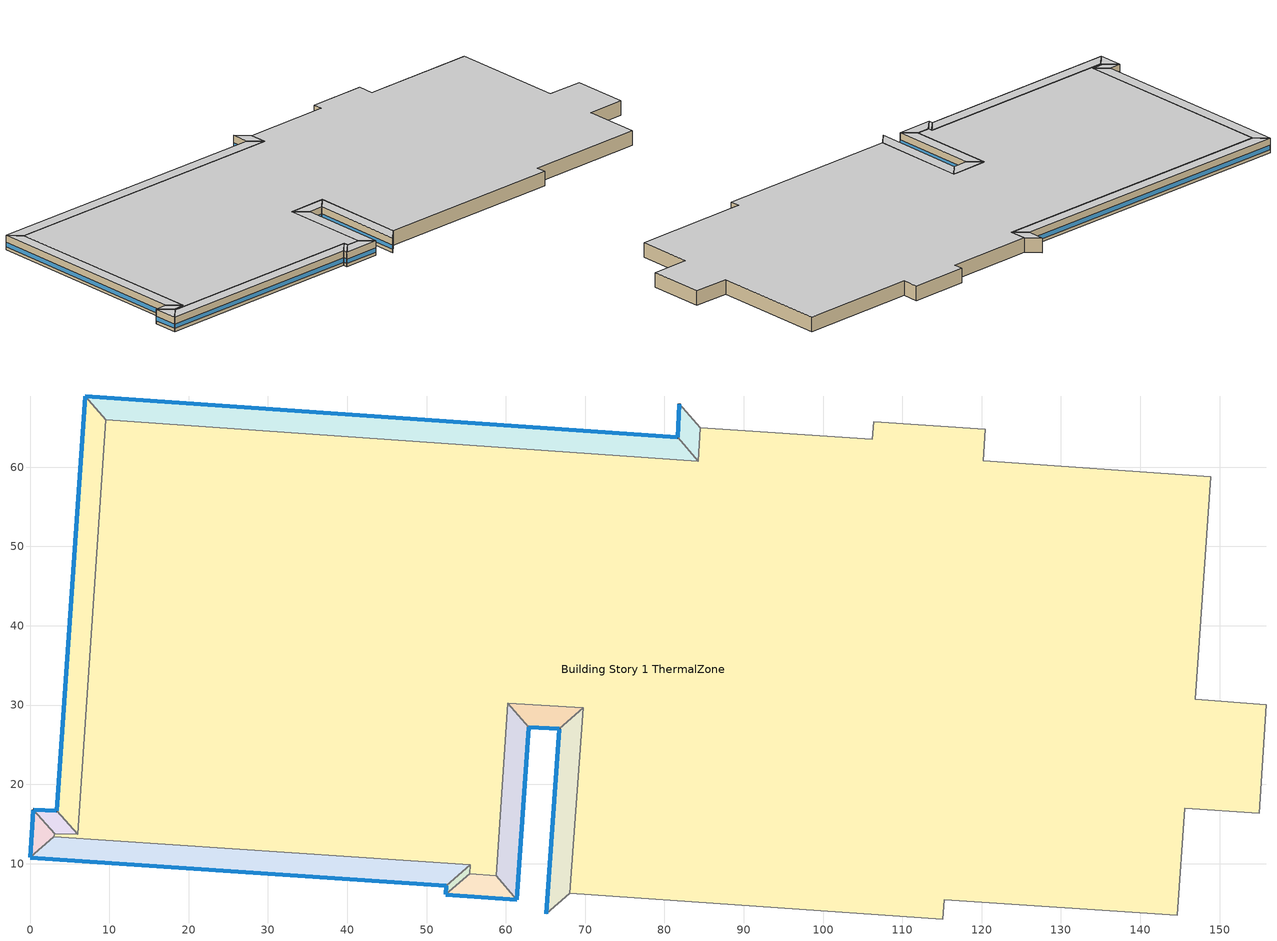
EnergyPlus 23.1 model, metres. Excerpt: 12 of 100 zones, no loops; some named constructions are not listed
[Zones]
Building Story 1 ThermalZone
 floor ground (Typical Insulated Carpeted 8in Slab Floor): 84.28,60.74 84.54,64.97 106.2,63.5 106.37,65.72 120.42,64.78 120.17,60.78 148.88,58.79 146.95,30.7 155.91,30.03 154.97,16.35 145.59,17.01 144.67,3.46 115.27,5.46 115.11,3.02 68.09,6.29 69.74,29.63 60.24,30.21 58.76,8.47 55.45,8.72 55.53,9.84 3.02,13.4 3.09,13.79 6.02,13.68 9.58,65.95 z0
 wall adiabatic (Typical Interior Wall): 154.97,16.35 155.91,30.03 146.95,30.7 148.88,58.79 120.17,60.78 120.42,64.78 106.37,65.72 106.2,63.5 84.54,64.97 84.28,60.74 9.58,65.95 6.02,13.68 3.09,13.79 3.02,13.4 55.53,9.84 55.45,8.72 58.76,8.47 60.24,30.21 69.74,29.63 68.09,6.29 115.11,3.02 115.27,5.46 144.67,3.46 145.59,17.01 154.97,16.35 z0:3.6
 ceiling adiabatic (Typical Interior Floor): 9.58,65.95 6.02,13.68 3.09,13.79 3.02,13.4 55.53,9.84 55.45,8.72 58.76,8.47 60.24,30.21 69.74,29.63 68.09,6.29 115.11,3.02 115.27,5.46 144.67,3.46 145.59,17.01 154.97,16.35 155.91,30.03 146.95,30.7 148.88,58.79 120.17,60.78 120.42,64.78 106.37,65.72 106.2,63.5 84.54,64.97 84.28,60.74 z3.6
Building Story 1 ThermalZone 1
 floor ground (Typical Insulated Carpeted 8in Slab Floor): 81.64,63.75 81.9,67.97 84.54,64.97 84.28,60.74 z0
 wall outside (Typical Insulated Steel Framed Exterior Wall R-12.99): 81.9,67.97 81.64,63.75 z0:3.6
 wall adiabatic (Typical Interior Wall): 81.64,63.75 84.28,60.74 84.54,64.97 81.9,67.97 z0:3.6
 window (U 0.55 SHGC 0.25): 81.89,67.94 81.65,63.77 z0.76:1.86
 ceiling adiabatic (Typical Interior Floor): 84.28,60.74 84.54,64.97 81.9,67.97 81.64,63.75 z3.6
Building Story 1 ThermalZone 15
 floor ground (Typical Insulated Carpeted 8in Slab Floor): 65.06,3.67 66.74,26.99 69.74,29.63 68.09,6.29 z0
 wall outside (Typical Insulated Steel Framed Exterior Wall R-12.99): 66.74,26.99 65.06,3.67 z0:3.6
 wall adiabatic (Typical Interior Wall): 65.06,3.67 68.09,6.29 69.74,29.63 66.74,26.99 z0:3.6
 window (U 0.55 SHGC 0.25): 66.74,26.96 65.07,3.69 z0.76:1.84
 ceiling adiabatic (Typical Interior Ceiling): 68.09,6.29 69.74,29.63 66.74,26.99 65.06,3.67 z3.6
Building Story 1 ThermalZone 16
 floor ground (Typical Insulated Carpeted 8in Slab Floor): 66.74,26.99 62.89,27.21 60.24,30.21 69.74,29.63 z0
 wall outside (Typical Insulated Steel Framed Exterior Wall R-12.99): 62.89,27.21 66.74,26.99 z0:3.6
 wall adiabatic (Typical Interior Wall): 66.74,26.99 69.74,29.63 60.24,30.21 62.89,27.21 z0:3.6
 window (U 0.55 SHGC 0.25): 62.91,27.21 66.71,26.99 z0.76:1.86
 ceiling adiabatic (Typical Interior Ceiling): 69.74,29.63 60.24,30.21 62.89,27.21 66.74,26.99 z3.6
Building Story 1 ThermalZone 17
 floor ground (Typical Insulated Carpeted 8in Slab Floor): 62.89,27.21 61.38,5.44 58.76,8.47 60.24,30.21 z0
 wall outside (Typical Insulated Steel Framed Exterior Wall R-12.99): 61.38,5.44 62.89,27.21 z0:3.6
 wall adiabatic (Typical Interior Wall): 62.89,27.21 60.24,30.21 58.76,8.47 61.38,5.44 z0:3.6
 window (U 0.55 SHGC 0.25): 61.38,5.47 62.89,27.18 z0.76:1.84
 ceiling adiabatic (Typical Interior Ceiling): 60.24,30.21 58.76,8.47 61.38,5.44 62.89,27.21 z3.6
Building Story 1 ThermalZone 18
 floor ground (Typical Insulated Carpeted 8in Slab Floor): 61.38,5.44 52.42,6.11 55.45,8.72 58.76,8.47 z0
 wall outside (Typical Insulated Steel Framed Exterior Wall R-12.99): 52.42,6.11 61.38,5.44 z0:3.6
 wall adiabatic (Typical Interior Wall): 61.38,5.44 58.76,8.47 55.45,8.72 52.42,6.11 z0:3.6
 window (U 0.55 SHGC 0.25): 52.45,6.11 61.35,5.44 z0.76:1.85
 ceiling adiabatic (Typical Interior Ceiling): 58.76,8.47 55.45,8.72 52.42,6.11 61.38,5.44 z3.6
Building Story 1 ThermalZone 19
 floor ground (Typical Insulated Carpeted 8in Slab Floor): 52.42,6.11 52.5,7.22 55.53,9.84 55.45,8.72 z0
 wall outside (Typical Insulated Steel Framed Exterior Wall R-12.99): 52.5,7.22 52.42,6.11 z0:3.6
 wall adiabatic (Typical Interior Wall): 52.42,6.11 55.45,8.72 55.53,9.84 52.5,7.22 z0:3.6
 window (U 0.55 SHGC 0.25): 52.5,7.19 52.42,6.13 z0.76:1.89
 ceiling adiabatic (Typical Interior Ceiling): 55.45,8.72 55.53,9.84 52.5,7.22 52.42,6.11 z3.6
Building Story 1 ThermalZone 20
 floor ground (Typical Insulated Carpeted 8in Slab Floor): 52.5,7.22 0,10.77 3.02,13.4 55.53,9.84 z0
 wall outside (Typical Insulated Steel Framed Exterior Wall R-12.99): 0,10.77 52.5,7.22 z0:3.6
 wall adiabatic (Typical Interior Wall): 52.5,7.22 55.53,9.84 3.02,13.4 0,10.77 z0:3.6
 window (U 0.55 SHGC 0.25): 0.03,10.77 52.48,7.22 z0.76:1.84
 ceiling adiabatic (Typical Interior Ceiling): 55.53,9.84 3.02,13.4 0,10.77 52.5,7.22 z3.6
Building Story 1 ThermalZone 21
 floor ground (Typical Insulated Carpeted 8in Slab Floor): 0,10.77 0.42,16.77 3.09,13.79 3.02,13.4 z0
 wall outside (Typical Insulated Steel Framed Exterior Wall R-12.99): 0.42,16.77 0,10.77 z0:3.6
 wall adiabatic (Typical Interior Wall): 0,10.77 3.02,13.4 3.09,13.79 0.42,16.77 z0:3.6
 window (U 0.55 SHGC 0.25): 0.42,16.74 0,10.8 z0.76:1.85
 ceiling adiabatic (Typical Interior Ceiling): 3.02,13.4 3.09,13.79 0.42,16.77 0,10.77 z3.6
Building Story 1 ThermalZone 22
 floor ground (Typical Insulated Carpeted 8in Slab Floor): 0.42,16.77 3.35,16.66 6.02,13.68 3.09,13.79 z0
 wall outside (Typical Insulated Steel Framed Exterior Wall R-12.99): 3.35,16.66 0.42,16.77 z0:3.6
 wall adiabatic (Typical Interior Wall): 0.42,16.77 3.09,13.79 6.02,13.68 3.35,16.66 z0:3.6
 window (U 0.55 SHGC 0.25): 3.32,16.66 0.44,16.77 z0.76:1.86
 ceiling adiabatic (Typical Interior Ceiling): 3.09,13.79 6.02,13.68 3.35,16.66 0.42,16.77 z3.6
Building Story 1 ThermalZone 23
 floor ground (Typical Insulated Carpeted 8in Slab Floor): 3.35,16.66 6.95,68.97 9.58,65.95 6.02,13.68 z0
 wall outside (Typical Insulated Steel Framed Exterior Wall R-12.99): 6.95,68.97 3.35,16.66 z0:3.6
 wall adiabatic (Typical Interior Wall): 3.35,16.66 6.02,13.68 9.58,65.95 6.95,68.97 z0:3.6
 window (U 0.55 SHGC 0.25): 6.95,68.94 3.35,16.68 z0.76:1.84
 ceiling adiabatic (Typical Interior Ceiling): 6.02,13.68 9.58,65.95 6.95,68.97 3.35,16.66 z3.6
Building Story 1 ThermalZone 24
 floor ground (Typical Insulated Carpeted 8in Slab Floor): 6.95,68.97 81.64,63.75 84.28,60.74 9.58,65.95 z0
 wall outside (Typical Insulated Steel Framed Exterior Wall R-12.99): 81.64,63.75 6.95,68.97 z0:3.6
 wall adiabatic (Typical Interior Wall): 6.95,68.97 9.58,65.95 84.28,60.74 81.64,63.75 z0:3.6
 window (U 0.55 SHGC 0.25): 81.62,63.75 6.98,68.97 z0.76:1.84
 ceiling adiabatic (Typical Interior Ceiling): 9.58,65.95 84.28,60.74 81.64,63.75 6.95,68.97 z3.6
[Building]
bld_16: Terrain=City
[Site:Location]
Jack Northrop Fld H_CA_USA: Latitude {deg}=41.3113; Longitude {deg}=-105.58; Time Zone {hr}=-8; Elevation {m}=21
[Site:GroundTemperature:FCfactorMethod]
18.8, 14.3, 13.6, 13.2, 13.3, 12.6, 15.3, 15.6, 17.7, 19.4, 19.7, 18.5
[Site:WaterMainsTemperature]
Calculation Method=Correlation; Annual Average Outdoor Air Temperature {C}=8.96667; Maximum Difference In Monthly Average Outdoor Air Temperatures {deltaC}=26.2
[SizingPeriod:DesignDay] Day of Month=21; Dry-Bulb Temperature Range Modifier Type=DefaultMultipliers; Humidity Condition Type=Wetbulb; Barometric Pressure {Pa}=98769; Rain Indicator=No; Snow Indicator=No; Daylight Saving Time Indicator=No; Begin Environment Reset Mode=FullResetAtBeginEnvironment
Name | Month | Day Type | Maximum Dry-Bulb Temperature {C} | Daily Dry-Bulb Temperature Range {deltaC} | Wetbulb or DewPoint at Maximum Dry-Bulb {C} | Wind Speed {m/s} | Wind Direction {deg} | Solar Model Indicator | ASHRAE Clear Sky Optical Depth for Beam Irradiance (taub) | ASHRAE Clear Sky Optical Depth for Diffuse Irradiance (taud) | Sky Clearness
Buffalo Niagara Intl Ap Ann Clg .4% Condns DB=>MWB 1 | 7 | SummerDesignDay | 30.3 | 9.3 | 21.8 | 5.7 | 240 | ASHRAETau | 0.462 | 2.001
Buffalo Niagara Intl Ap Ann Clg .4% Condns WB=>MDB 1 | 7 | SummerDesignDay | 27.8 | 9.3 | 23.8 | 5.7 | 240 | ASHRAETau | 0.462 | 2.001
Buffalo Niagara Intl Ap Ann Htg 99.6% Condns DB 1 | 1 | WinterDesignDay | -16.3 | 0 | -16.3 | 5.1 | 270 | ASHRAEClearSky |  |  | 0
[Material] Thermal Absorptance=0.9; Solar Absorptance=0.7
Name | Roughness | Thickness {m} | Conductivity {W/m-K} | Density {kg/m3} | Specific Heat {J/kg-K} | Visible Absorptance
100mm Normalweight concrete floor | MediumRough | 0.1016 | 2.31045 | 2322 | 832.557 | 0.7
25mm Stucco | Smooth | 0.0254 | 0.72 | 1856 | 840 | 0.7
5/8 in. Gypsum Board | MediumSmooth | 0.0159 | 0.16 | 800 | 1090 | 0.7
8 in. Normalweight Concrete Floor | MediumRough | 0.2032 | 2.31 | 2322 | 832 | 0.7
G01 13mm gypsum board | Smooth | 0.0127 | 0.160031 | 800.001 | 1090.73 | 0.5
[Material:NoMass] Roughness=Smooth; Thermal Absorptance=0.9; Solar Absorptance=0.7
Name | Thermal Resistance {m2-K/W} | Visible Absorptance
CP02 CARPET PAD; Typical Carpet Pad | 0.21648 | 0.8
Typical Insulation R-10.81 | 1.90342 | 0.7
[WindowMaterial:Gas]
Gap_1_W_0_0032: Gas Type=Air; Thickness {m}=0.0032
[WindowMaterial:Glazing] Optical Data Type=SpectralAverage; Infrared Transmittance at Normal Incidence=0; Back Side Infrared Hemispherical Emissivity=0.84; Conductivity {W/m-K}=1; Dirt Correction Factor for Solar and Visible Transmittance=1; Solar Diffusing=No
Name | Thickness {m} | Solar Transmittance at Normal Incidence | Front Side Solar Reflectance at Normal Incidence | Back Side Solar Reflectance at Normal Incidence | Visible Transmittance at Normal Incidence | Front Side Visible Reflectance at Normal Incidence | Back Side Visible Reflectance at Normal Incidence | Front Side Infrared Hemispherical Emissivity
Glass_2022F_LayerAvg | 0.0039 | 0.355897 | 0.394095 | 0.265645 | 0.677694 | 0.042734 | 0.05547 | 0.046
Glass_2175_LayerAvg | 0.0086 | 0.167758 | 0.217606 | 0.437978 | 0.416044 | 0.078729 | 0.10654 | 0.84
[Construction]
Typical Insulated Carpeted 8in Slab Floor: 8 in. Normalweight Concrete Floor, Typical Carpet Pad
Typical Insulated Steel Framed Exterior Wall R-12.99: 25mm Stucco, 5/8 in. Gypsum Board, Typical Insulation R-10.81, 5/8 in. Gypsum Board
Typical Interior Ceiling: CP02 CARPET PAD, 100mm Normalweight concrete floor
Typical Interior Floor: 100mm Normalweight concrete floor, CP02 CARPET PAD
Typical Interior Wall: G01 13mm gypsum board, G01 13mm gypsum board
U 0.55 SHGC 0.25: Glass_2175_LayerAvg, Gap_1_W_0_0032, Glass_2022F_LayerAvg
[Zone] Multiplier=1; Part of Total Floor Area=Yes
Building Story 1 ThermalZone; Building Story 1 ThermalZone 1; Building Story 1 ThermalZone 15; Building Story 1 ThermalZone 16; Building Story 1 ThermalZone 17; Building Story 1 ThermalZone 18; Building Story 1 ThermalZone 19; Building Story 1 ThermalZone 20; Building Story 1 ThermalZone 21; Building Story 1 ThermalZone 22; Building Story 1 ThermalZone 23; Building Story 1 ThermalZone 24
[Space] Space Type=Story Ground Blended Space Type
Name | Zone
Building Story 1 Space | Building Story 1 ThermalZone
Building Story 1 Space 1 | Building Story 1 ThermalZone 1
Building Story 1 Space 15 | Building Story 1 ThermalZone 15
Building Story 1 Space 16 | Building Story 1 ThermalZone 16
Building Story 1 Space 17 | Building Story 1 ThermalZone 17
Building Story 1 Space 18 | Building Story 1 ThermalZone 18
Building Story 1 Space 19 | Building Story 1 ThermalZone 19
Building Story 1 Space 20 | Building Story 1 ThermalZone 20
Building Story 1 Space 21 | Building Story 1 ThermalZone 21
Building Story 1 Space 22 | Building Story 1 ThermalZone 22
Building Story 1 Space 23 | Building Story 1 ThermalZone 23
Building Story 1 Space 24 | Building Story 1 ThermalZone 24
[InternalMass] Construction=InteriorFurnishings 1
Name | Zone or ZoneList | Space or SpaceList | Surface Area {m2}
Building Story 1 Space Office OfficeLarge Data Center A  - Story Ground Mass; Building Story 1 Space Office OfficeLarge Data Center C  - Story Ground Mass | Building Story 1 ThermalZone | Building Story 1 Space | 13.601
Building Story 1 Space 15 Office OfficeLarge Data Center A  - Story Ground Mass; Building Story 1 Space 15 Office OfficeLarge Data Center C  - Story Ground Mass | Building Story 1 ThermalZone 15 | Building Story 1 Space 15 | 0.116763
Building Story 1 Space 17 Office OfficeLarge Data Center A  - Story Ground Mass; Building Story 1 Space 17 Office OfficeLarge Data Center C  - Story Ground Mass | Building Story 1 ThermalZone 17 | Building Story 1 Space 17 | 0.109384
Building Story 1 Space 23 Office OfficeLarge Data Center A  - Story Ground Mass; Building Story 1 Space 23 Office OfficeLarge Data Center C  - Story Ground Mass | Building Story 1 ThermalZone 23 | Building Story 1 Space 23 | 0.26443
Building Story 1 Space 24 Office OfficeLarge Data Center A  - Story Ground Mass; Building Story 1 Space 24 Office OfficeLarge Data Center C  - Story Ground Mass | Building Story 1 ThermalZone 24 | Building Story 1 Space 24 | 0.374161
Building Story 1 Space 1 Office OfficeLarge Data Center A  - Story Ground Mass; Building Story 1 Space 1 Office OfficeLarge Data Center C  - Story Ground Mass | Building Story 1 ThermalZone 1 | Building Story 1 Space 1 | 0.0211144
Building Story 1 Space 16 Office OfficeLarge Data Center A  - Story Ground Mass; Building Story 1 Space 16 Office OfficeLarge Data Center C  - Story Ground Mass | Building Story 1 ThermalZone 16 | Building Story 1 Space 16 | 0.033491
Building Story 1 Space 20 Office OfficeLarge Data Center A  - Story Ground Mass; Building Story 1 Space 20 Office OfficeLarge Data Center C  - Story Ground Mass | Building Story 1 ThermalZone 20 | Building Story 1 Space 20 | 0.263063
Building Story 1 Space 19 Office OfficeLarge Data Center A  - Story Ground Mass; Building Story 1 Space 19 Office OfficeLarge Data Center C  - Story Ground Mass | Building Story 1 ThermalZone 19 | Building Story 1 Space 19 | 0.00561534
Building Story 1 Space 18 Office OfficeLarge Data Center A  - Story Ground Mass; Building Story 1 Space 18 Office OfficeLarge Data Center C  - Story Ground Mass | Building Story 1 ThermalZone 18 | Building Story 1 Space 18 | 0.0307769
Building Story 1 Space 21 Office OfficeLarge Data Center A  - Story Ground Mass; Building Story 1 Space 21 Office OfficeLarge Data Center C  - Story Ground Mass | Building Story 1 ThermalZone 21 | Building Story 1 Space 21 | 0.0161737
Building Story 1 Space 22 Office OfficeLarge Data Center A  - Story Ground Mass; Building Story 1 Space 22 Office OfficeLarge Data Center C  - Story Ground Mass | Building Story 1 ThermalZone 22 | Building Story 1 Space 22 | 0.0149307
Building Story 1 Space Office OfficeLarge Data Center B  - Story Ground Mass | Building Story 1 ThermalZone | Building Story 1 Space | 203.746
Building Story 1 Space 15 Office OfficeLarge Data Center B  - Story Ground Mass | Building Story 1 ThermalZone 15 | Building Story 1 Space 15 | 1.74914
Building Story 1 Space 17 Office OfficeLarge Data Center B  - Story Ground Mass | Building Story 1 ThermalZone 17 | Building Story 1 Space 17 | 1.63861
Building Story 1 Space 23 Office OfficeLarge Data Center B  - Story Ground Mass | Building Story 1 ThermalZone 23 | Building Story 1 Space 23 | 3.96124
Building Story 1 Space 24 Office OfficeLarge Data Center B  - Story Ground Mass | Building Story 1 ThermalZone 24 | Building Story 1 Space 24 | 5.60504
Building Story 1 Space 1 Office OfficeLarge Data Center B  - Story Ground Mass | Building Story 1 ThermalZone 1 | Building Story 1 Space 1 | 0.316299
Building Story 1 Space 16 Office OfficeLarge Data Center B  - Story Ground Mass | Building Story 1 ThermalZone 16 | Building Story 1 Space 16 | 0.501705
Building Story 1 Space 20 Office OfficeLarge Data Center B  - Story Ground Mass | Building Story 1 ThermalZone 20 | Building Story 1 Space 20 | 3.94076
Building Story 1 Space 19 Office OfficeLarge Data Center B  - Story Ground Mass | Building Story 1 ThermalZone 19 | Building Story 1 Space 19 | 0.0841195
Building Story 1 Space 18 Office OfficeLarge Data Center B  - Story Ground Mass | Building Story 1 ThermalZone 18 | Building Story 1 Space 18 | 0.461047
Building Story 1 Space 21 Office OfficeLarge Data Center B  - Story Ground Mass | Building Story 1 ThermalZone 21 | Building Story 1 Space 21 | 0.242286
Building Story 1 Space 22 Office OfficeLarge Data Center B  - Story Ground Mass | Building Story 1 ThermalZone 22 | Building Story 1 Space 22 | 0.223666
Building Story 1 Space Office OfficeLarge Main Data Center A  - Story Ground Mass; Building Story 1 Space Office OfficeLarge Main Data Center C  - Story Ground Mass | Building Story 1 ThermalZone | Building Story 1 Space | 24.4528
Building Story 1 Space 15 Office OfficeLarge Main Data Center A  - Story Ground Mass; Building Story 1 Space 15 Office OfficeLarge Main Data Center C  - Story Ground Mass | Building Story 1 ThermalZone 15 | Building Story 1 Space 15 | 0.209925
Building Story 1 Space 17 Office OfficeLarge Main Data Center A  - Story Ground Mass; Building Story 1 Space 17 Office OfficeLarge Main Data Center C  - Story Ground Mass | Building Story 1 ThermalZone 17 | Building Story 1 Space 17 | 0.196659
Building Story 1 Space 23 Office OfficeLarge Main Data Center A  - Story Ground Mass; Building Story 1 Space 23 Office OfficeLarge Main Data Center C  - Story Ground Mass | Building Story 1 ThermalZone 23 | Building Story 1 Space 23 | 0.475411
Building Story 1 Space 24 Office OfficeLarge Main Data Center A  - Story Ground Mass; Building Story 1 Space 24 Office OfficeLarge Main Data Center C  - Story Ground Mass | Building Story 1 ThermalZone 24 | Building Story 1 Space 24 | 0.672693
Building Story 1 Space 1 Office OfficeLarge Main Data Center A  - Story Ground Mass; Building Story 1 Space 1 Office OfficeLarge Main Data Center C  - Story Ground Mass | Building Story 1 ThermalZone 1 | Building Story 1 Space 1 | 0.0379609
Building Story 1 Space 16 Office OfficeLarge Main Data Center A  - Story Ground Mass; Building Story 1 Space 16 Office OfficeLarge Main Data Center C  - Story Ground Mass | Building Story 1 ThermalZone 16 | Building Story 1 Space 16 | 0.0602126
Building Story 1 Space 20 Office OfficeLarge Main Data Center A  - Story Ground Mass; Building Story 1 Space 20 Office OfficeLarge Main Data Center C  - Story Ground Mass | Building Story 1 ThermalZone 20 | Building Story 1 Space 20 | 0.472954
Building Story 1 Space 19 Office OfficeLarge Main Data Center A  - Story Ground Mass; Building Story 1 Space 19 Office OfficeLarge Main Data Center C  - Story Ground Mass | Building Story 1 ThermalZone 19 | Building Story 1 Space 19 | 0.0100957
Building Story 1 Space 18 Office OfficeLarge Main Data Center A  - Story Ground Mass; Building Story 1 Space 18 Office OfficeLarge Main Data Center C  - Story Ground Mass | Building Story 1 ThermalZone 18 | Building Story 1 Space 18 | 0.0553329
Building Story 1 Space 21 Office OfficeLarge Main Data Center A  - Story Ground Mass; Building Story 1 Space 21 Office OfficeLarge Main Data Center C  - Story Ground Mass | Building Story 1 ThermalZone 21 | Building Story 1 Space 21 | 0.0290782
Building Story 1 Space 22 Office OfficeLarge Main Data Center A  - Story Ground Mass; Building Story 1 Space 22 Office OfficeLarge Main Data Center C  - Story Ground Mass | Building Story 1 ThermalZone 22 | Building Story 1 Space 22 | 0.0268435
Building Story 1 Space Office OfficeLarge Main Data Center B  - Story Ground Mass | Building Story 1 ThermalZone | Building Story 1 Space | 366.31
Building Story 1 Space 15 Office OfficeLarge Main Data Center B  - Story Ground Mass | Building Story 1 ThermalZone 15 | Building Story 1 Space 15 | 3.14473
Building Story 1 Space 17 Office OfficeLarge Main Data Center B  - Story Ground Mass | Building Story 1 ThermalZone 17 | Building Story 1 Space 17 | 2.94601
Building Story 1 Space 23 Office OfficeLarge Main Data Center B  - Story Ground Mass | Building Story 1 ThermalZone 23 | Building Story 1 Space 23 | 7.1218
Building Story 1 Space 24 Office OfficeLarge Main Data Center B  - Story Ground Mass | Building Story 1 ThermalZone 24 | Building Story 1 Space 24 | 10.0771
Building Story 1 Space 1 Office OfficeLarge Main Data Center B  - Story Ground Mass | Building Story 1 ThermalZone 1 | Building Story 1 Space 1 | 0.568666
Building Story 1 Space 16 Office OfficeLarge Main Data Center B  - Story Ground Mass | Building Story 1 ThermalZone 16 | Building Story 1 Space 16 | 0.902002
Building Story 1 Space 20 Office OfficeLarge Main Data Center B  - Story Ground Mass | Building Story 1 ThermalZone 20 | Building Story 1 Space 20 | 7.08499
Building Story 1 Space 19 Office OfficeLarge Main Data Center B  - Story Ground Mass | Building Story 1 ThermalZone 19 | Building Story 1 Space 19 | 0.151236
Building Story 1 Space 18 Office OfficeLarge Main Data Center B  - Story Ground Mass | Building Story 1 ThermalZone 18 | Building Story 1 Space 18 | 0.828904
Building Story 1 Space 21 Office OfficeLarge Main Data Center B  - Story Ground Mass | Building Story 1 ThermalZone 21 | Building Story 1 Space 21 | 0.4356
Building Story 1 Space 22 Office OfficeLarge Main Data Center B  - Story Ground Mass | Building Story 1 ThermalZone 22 | Building Story 1 Space 22 | 0.402123
Building Story 1 Space SecondarySchool Auditorium A  - Story Ground Mass; Building Story 1 Space SecondarySchool Auditorium C  - Story Ground Mass | Building Story 1 ThermalZone | Building Story 1 Space | 109.386
Building Story 1 Space 15 SecondarySchool Auditorium A  - Story Ground Mass; Building Story 1 Space 15 SecondarySchool Auditorium C  - Story Ground Mass | Building Story 1 ThermalZone 15 | Building Story 1 Space 15 | 0.939071
Building Story 1 Space 17 SecondarySchool Auditorium A  - Story Ground Mass; Building Story 1 Space 17 SecondarySchool Auditorium C  - Story Ground Mass | Building Story 1 ThermalZone 17 | Building Story 1 Space 17 | 0.87973
Building Story 1 Space 23 SecondarySchool Auditorium A  - Story Ground Mass; Building Story 1 Space 23 SecondarySchool Auditorium C  - Story Ground Mass | Building Story 1 ThermalZone 23 | Building Story 1 Space 23 | 2.12669
Building Story 1 Space 24 SecondarySchool Auditorium A  - Story Ground Mass; Building Story 1 Space 24 SecondarySchool Auditorium C  - Story Ground Mass | Building Story 1 ThermalZone 24 | Building Story 1 Space 24 | 3.00921
Building Story 1 Space 1 SecondarySchool Auditorium A  - Story Ground Mass; Building Story 1 Space 1 SecondarySchool Auditorium C  - Story Ground Mass | Building Story 1 ThermalZone 1 | Building Story 1 Space 1 | 0.169813
Building Story 1 Space 16 SecondarySchool Auditorium A  - Story Ground Mass; Building Story 1 Space 16 SecondarySchool Auditorium C  - Story Ground Mass | Building Story 1 ThermalZone 16 | Building Story 1 Space 16 | 0.269353
Building Story 1 Space 20 SecondarySchool Auditorium A  - Story Ground Mass; Building Story 1 Space 20 SecondarySchool Auditorium C  - Story Ground Mass | Building Story 1 ThermalZone 20 | Building Story 1 Space 20 | 2.1157
Building Story 1 Space 19 SecondarySchool Auditorium A  - Story Ground Mass; Building Story 1 Space 19 SecondarySchool Auditorium C  - Story Ground Mass | Building Story 1 ThermalZone 19 | Building Story 1 Space 19 | 0.0451617
Building Story 1 Space 18 SecondarySchool Auditorium A  - Story Ground Mass; Building Story 1 Space 18 SecondarySchool Auditorium C  - Story Ground Mass | Building Story 1 ThermalZone 18 | Building Story 1 Space 18 | 0.247525
Building Story 1 Space 21 SecondarySchool Auditorium A  - Story Ground Mass; Building Story 1 Space 21 SecondarySchool Auditorium C  - Story Ground Mass | Building Story 1 ThermalZone 21 | Building Story 1 Space 21 | 0.130078
Building Story 1 Space 22 SecondarySchool Auditorium A  - Story Ground Mass; Building Story 1 Space 22 SecondarySchool Auditorium C  - Story Ground Mass | Building Story 1 ThermalZone 22 | Building Story 1 Space 22 | 0.120081
Building Story 1 Space SecondarySchool Auditorium B  - Story Ground Mass | Building Story 1 ThermalZone | Building Story 1 Space | 1638.64
Building Story 1 Space 15 SecondarySchool Auditorium B  - Story Ground Mass | Building Story 1 ThermalZone 15 | Building Story 1 Space 15 | 14.0676
Building Story 1 Space 17 SecondarySchool Auditorium B  - Story Ground Mass | Building Story 1 ThermalZone 17 | Building Story 1 Space 17 | 13.1786
Building Story 1 Space 23 SecondarySchool Auditorium B  - Story Ground Mass | Building Story 1 ThermalZone 23 | Building Story 1 Space 23 | 31.8585
Building Story 1 Space 24 SecondarySchool Auditorium B  - Story Ground Mass | Building Story 1 ThermalZone 24 | Building Story 1 Space 24 | 45.0788
Building Story 1 Space 1 SecondarySchool Auditorium B  - Story Ground Mass | Building Story 1 ThermalZone 1 | Building Story 1 Space 1 | 2.54385
Building Story 1 Space 16 SecondarySchool Auditorium B  - Story Ground Mass | Building Story 1 ThermalZone 16 | Building Story 1 Space 16 | 4.03499
Building Story 1 Space 20 SecondarySchool Auditorium B  - Story Ground Mass | Building Story 1 ThermalZone 20 | Building Story 1 Space 20 | 31.6938
Building Story 1 Space 19 SecondarySchool Auditorium B  - Story Ground Mass | Building Story 1 ThermalZone 19 | Building Story 1 Space 19 | 0.676535
Building Story 1 Space 18 SecondarySchool Auditorium B  - Story Ground Mass | Building Story 1 ThermalZone 18 | Building Story 1 Space 18 | 3.708
Building Story 1 Space 21 SecondarySchool Auditorium B  - Story Ground Mass | Building Story 1 ThermalZone 21 | Building Story 1 Space 21 | 1.9486
Building Story 1 Space 22 SecondarySchool Auditorium B  - Story Ground Mass | Building Story 1 ThermalZone 22 | Building Story 1 Space 22 | 1.79885
Building Story 1 Space SecondarySchool Cafeteria A  - Story Ground Mass; Building Story 1 Space SecondarySchool Cafeteria C  - Story Ground Mass | Building Story 1 ThermalZone | Building Story 1 Space | 69.2346
Building Story 1 Space 15 SecondarySchool Cafeteria A  - Story Ground Mass; Building Story 1 Space 15 SecondarySchool Cafeteria C  - Story Ground Mass | Building Story 1 ThermalZone 15 | Building Story 1 Space 15 | 0.594373
Building Story 1 Space 17 SecondarySchool Cafeteria A  - Story Ground Mass; Building Story 1 Space 17 SecondarySchool Cafeteria C  - Story Ground Mass | Building Story 1 ThermalZone 17 | Building Story 1 Space 17 | 0.556813
Building Story 1 Space 23 SecondarySchool Cafeteria A  - Story Ground Mass; Building Story 1 Space 23 SecondarySchool Cafeteria C  - Story Ground Mass | Building Story 1 ThermalZone 23 | Building Story 1 Space 23 | 1.34606
Building Story 1 Space 24 SecondarySchool Cafeteria A  - Story Ground Mass; Building Story 1 Space 24 SecondarySchool Cafeteria C  - Story Ground Mass | Building Story 1 ThermalZone 24 | Building Story 1 Space 24 | 1.90464
Building Story 1 Space 1 SecondarySchool Cafeteria A  - Story Ground Mass; Building Story 1 Space 1 SecondarySchool Cafeteria C  - Story Ground Mass | Building Story 1 ThermalZone 1 | Building Story 1 Space 1 | 0.107481
Building Story 1 Space 16 SecondarySchool Cafeteria A  - Story Ground Mass; Building Story 1 Space 16 SecondarySchool Cafeteria C  - Story Ground Mass | Building Story 1 ThermalZone 16 | Building Story 1 Space 16 | 0.170484
Building Story 1 Space 20 SecondarySchool Cafeteria A  - Story Ground Mass; Building Story 1 Space 20 SecondarySchool Cafeteria C  - Story Ground Mass | Building Story 1 ThermalZone 20 | Building Story 1 Space 20 | 1.3391
Building Story 1 Space 19 SecondarySchool Cafeteria A  - Story Ground Mass; Building Story 1 Space 19 SecondarySchool Cafeteria C  - Story Ground Mass | Building Story 1 ThermalZone 19 | Building Story 1 Space 19 | 0.0285845
Building Story 1 Space 18 SecondarySchool Cafeteria A  - Story Ground Mass; Building Story 1 Space 18 SecondarySchool Cafeteria C  - Story Ground Mass | Building Story 1 ThermalZone 18 | Building Story 1 Space 18 | 0.156668
Building Story 1 Space 21 SecondarySchool Cafeteria A  - Story Ground Mass; Building Story 1 Space 21 SecondarySchool Cafeteria C  - Story Ground Mass | Building Story 1 ThermalZone 21 | Building Story 1 Space 21 | 0.0823309
Building Story 1 Space 22 SecondarySchool Cafeteria A  - Story Ground Mass; Building Story 1 Space 22 SecondarySchool Cafeteria C  - Story Ground Mass | Building Story 1 ThermalZone 22 | Building Story 1 Space 22 | 0.0760035
Building Story 1 Space SecondarySchool Cafeteria B  - Story Ground Mass | Building Story 1 ThermalZone | Building Story 1 Space | 1037.16
Building Story 1 Space 15 SecondarySchool Cafeteria B  - Story Ground Mass | Building Story 1 ThermalZone 15 | Building Story 1 Space 15 | 8.90388
Building Story 1 Space 17 SecondarySchool Cafeteria B  - Story Ground Mass | Building Story 1 ThermalZone 17 | Building Story 1 Space 17 | 8.34123
Building Story 1 Space 23 SecondarySchool Cafeteria B  - Story Ground Mass | Building Story 1 ThermalZone 23 | Building Story 1 Space 23 | 20.1644
Building Story 1 Space 24 SecondarySchool Cafeteria B  - Story Ground Mass | Building Story 1 ThermalZone 24 | Building Story 1 Space 24 | 28.532
Building Story 1 Space 1 SecondarySchool Cafeteria B  - Story Ground Mass | Building Story 1 ThermalZone 1 | Building Story 1 Space 1 | 1.6101
Building Story 1 Space 16 SecondarySchool Cafeteria B  - Story Ground Mass | Building Story 1 ThermalZone 16 | Building Story 1 Space 16 | 2.55389
Building Story 1 Space 20 SecondarySchool Cafeteria B  - Story Ground Mass | Building Story 1 ThermalZone 20 | Building Story 1 Space 20 | 20.0602
Building Story 1 Space 19 SecondarySchool Cafeteria B  - Story Ground Mass | Building Story 1 ThermalZone 19 | Building Story 1 Space 19 | 0.428204
Building Story 1 Space 18 SecondarySchool Cafeteria B  - Story Ground Mass | Building Story 1 ThermalZone 18 | Building Story 1 Space 18 | 2.34693
Building Story 1 Space 21 SecondarySchool Cafeteria B  - Story Ground Mass | Building Story 1 ThermalZone 21 | Building Story 1 Space 21 | 1.23334
Building Story 1 Space 22 SecondarySchool Cafeteria B  - Story Ground Mass | Building Story 1 ThermalZone 22 | Building Story 1 Space 22 | 1.13856
Building Story 1 Space SecondarySchool ComputerRoom A  - Story Ground Mass; Building Story 1 Space SecondarySchool ComputerRoom C  - Story Ground Mass | Building Story 1 ThermalZone | Building Story 1 Space | 105.697
Building Story 1 Space 15 SecondarySchool ComputerRoom A  - Story Ground Mass; Building Story 1 Space 15 SecondarySchool ComputerRoom C  - Story Ground Mass | Building Story 1 ThermalZone 15 | Building Story 1 Space 15 | 0.907396
Building Story 1 Space 17 SecondarySchool ComputerRoom A  - Story Ground Mass; Building Story 1 Space 17 SecondarySchool ComputerRoom C  - Story Ground Mass | Building Story 1 ThermalZone 17 | Building Story 1 Space 17 | 0.850057
Building Story 1 Space 23 SecondarySchool ComputerRoom A  - Story Ground Mass; Building Story 1 Space 23 SecondarySchool ComputerRoom C  - Story Ground Mass | Building Story 1 ThermalZone 23 | Building Story 1 Space 23 | 2.05496
Building Story 1 Space 24 SecondarySchool ComputerRoom A  - Story Ground Mass; Building Story 1 Space 24 SecondarySchool ComputerRoom C  - Story Ground Mass | Building Story 1 ThermalZone 24 | Building Story 1 Space 24 | 2.90771
Building Story 1 Space 1 SecondarySchool ComputerRoom A  - Story Ground Mass; Building Story 1 Space 1 SecondarySchool ComputerRoom C  - Story Ground Mass | Building Story 1 ThermalZone 1 | Building Story 1 Space 1 | 0.164086
Building Story 1 Space 16 SecondarySchool ComputerRoom A  - Story Ground Mass; Building Story 1 Space 16 SecondarySchool ComputerRoom C  - Story Ground Mass | Building Story 1 ThermalZone 16 | Building Story 1 Space 16 | 0.260268
Building Story 1 Space 20 SecondarySchool ComputerRoom A  - Story Ground Mass; Building Story 1 Space 20 SecondarySchool ComputerRoom C  - Story Ground Mass | Building Story 1 ThermalZone 20 | Building Story 1 Space 20 | 2.04434
Building Story 1 Space 19 SecondarySchool ComputerRoom A  - Story Ground Mass; Building Story 1 Space 19 SecondarySchool ComputerRoom C  - Story Ground Mass | Building Story 1 ThermalZone 19 | Building Story 1 Space 19 | 0.0436384
Building Story 1 Space 18 SecondarySchool ComputerRoom A  - Story Ground Mass; Building Story 1 Space 18 SecondarySchool ComputerRoom C  - Story Ground Mass | Building Story 1 ThermalZone 18 | Building Story 1 Space 18 | 0.239176
Building Story 1 Space 21 SecondarySchool ComputerRoom A  - Story Ground Mass; Building Story 1 Space 21 SecondarySchool ComputerRoom C  - Story Ground Mass | Building Story 1 ThermalZone 21 | Building Story 1 Space 21 | 0.12569
Building Story 1 Space 22 SecondarySchool ComputerRoom A  - Story Ground Mass; Building Story 1 Space 22 SecondarySchool ComputerRoom C  - Story Ground Mass | Building Story 1 ThermalZone 22 | Building Story 1 Space 22 | 0.11603
Building Story 1 Space SecondarySchool ComputerRoom B  - Story Ground Mass | Building Story 1 ThermalZone | Building Story 1 Space | 1583.37
Building Story 1 Space 15 SecondarySchool ComputerRoom B  - Story Ground Mass | Building Story 1 ThermalZone 15 | Building Story 1 Space 15 | 13.5931
Building Story 1 Space 17 SecondarySchool ComputerRoom B  - Story Ground Mass | Building Story 1 ThermalZone 17 | Building Story 1 Space 17 | 12.7341
Building Story 1 Space 23 SecondarySchool ComputerRoom B  - Story Ground Mass | Building Story 1 ThermalZone 23 | Building Story 1 Space 23 | 30.7839
Building Story 1 Space 24 SecondarySchool ComputerRoom B  - Story Ground Mass | Building Story 1 ThermalZone 24 | Building Story 1 Space 24 | 43.5583
Building Story 1 Space 1 SecondarySchool ComputerRoom B  - Story Ground Mass | Building Story 1 ThermalZone 1 | Building Story 1 Space 1 | 2.45805
Building Story 1 Space 16 SecondarySchool ComputerRoom B  - Story Ground Mass | Building Story 1 ThermalZone 16 | Building Story 1 Space 16 | 3.89889
Building Story 1 Space 20 SecondarySchool ComputerRoom B  - Story Ground Mass | Building Story 1 ThermalZone 20 | Building Story 1 Space 20 | 30.6248
Building Story 1 Space 19 SecondarySchool ComputerRoom B  - Story Ground Mass | Building Story 1 ThermalZone 19 | Building Story 1 Space 19 | 0.653716
Building Story 1 Space 18 SecondarySchool ComputerRoom B  - Story Ground Mass | Building Story 1 ThermalZone 18 | Building Story 1 Space 18 | 3.58292
Building Story 1 Space 21 SecondarySchool ComputerRoom B  - Story Ground Mass | Building Story 1 ThermalZone 21 | Building Story 1 Space 21 | 1.88288
Building Story 1 Space 22 SecondarySchool ComputerRoom B  - Story Ground Mass | Building Story 1 ThermalZone 22 | Building Story 1 Space 22 | 1.73817
Building Story 1 Space SecondarySchool Gym A  - Story Ground Mass; Building Story 1 Space SecondarySchool Gym C  - Story Ground Mass | Building Story 1 ThermalZone | Building Story 1 Space | 142.972
Building Story 1 Space 15 SecondarySchool Gym A  - Story Ground Mass; Building Story 1 Space 15 SecondarySchool Gym C  - Story Ground Mass | Building Story 1 ThermalZone 15 | Building Story 1 Space 15 | 1.2274
Building Story 1 Space 17 SecondarySchool Gym A  - Story Ground Mass; Building Story 1 Space 17 SecondarySchool Gym C  - Story Ground Mass | Building Story 1 ThermalZone 17 | Building Story 1 Space 17 | 1.14984
Building Story 1 Space 23 SecondarySchool Gym A  - Story Ground Mass; Building Story 1 Space 23 SecondarySchool Gym C  - Story Ground Mass | Building Story 1 ThermalZone 23 | Building Story 1 Space 23 | 2.77966
Building Story 1 Space 24 SecondarySchool Gym A  - Story Ground Mass; Building Story 1 Space 24 SecondarySchool Gym C  - Story Ground Mass | Building Story 1 ThermalZone 24 | Building Story 1 Space 24 | 3.93314
Building Story 1 Space 1 SecondarySchool Gym A  - Story Ground Mass; Building Story 1 Space 1 SecondarySchool Gym C  - Story Ground Mass | Building Story 1 ThermalZone 1 | Building Story 1 Space 1 | 0.221952
Building Story 1 Space 16 SecondarySchool Gym A  - Story Ground Mass; Building Story 1 Space 16 SecondarySchool Gym C  - Story Ground Mass | Building Story 1 ThermalZone 16 | Building Story 1 Space 16 | 0.352054
Building Story 1 Space 20 SecondarySchool Gym A  - Story Ground Mass; Building Story 1 Space 20 SecondarySchool Gym C  - Story Ground Mass | Building Story 1 ThermalZone 20 | Building Story 1 Space 20 | 2.76529
Building Story 1 Space 19 SecondarySchool Gym A  - Story Ground Mass; Building Story 1 Space 19 SecondarySchool Gym C  - Story Ground Mass | Building Story 1 ThermalZone 19 | Building Story 1 Space 19 | 0.0590279
Building Story 1 Space 18 SecondarySchool Gym A  - Story Ground Mass; Building Story 1 Space 18 SecondarySchool Gym C  - Story Ground Mass | Building Story 1 ThermalZone 18 | Building Story 1 Space 18 | 0.323523
Building Story 1 Space 21 SecondarySchool Gym A  - Story Ground Mass; Building Story 1 Space 21 SecondarySchool Gym C  - Story Ground Mass | Building Story 1 ThermalZone 21 | Building Story 1 Space 21 | 0.170016
Building Story 1 Space 22 SecondarySchool Gym A  - Story Ground Mass; Building Story 1 Space 22 SecondarySchool Gym C  - Story Ground Mass | Building Story 1 ThermalZone 22 | Building Story 1 Space 22 | 0.15695
Building Story 1 Space SecondarySchool Gym A end_a - Story Ground Mass; Building Story 1 Space SecondarySchool Gym C end_a - Story Ground Mass | Building Story 1 ThermalZone | Building Story 1 Space | 35.5046
Building Story 1 Space 15 SecondarySchool Gym A end_a - Story Ground Mass; Building Story 1 Space 15 SecondarySchool Gym C end_a - Story Ground Mass | Building Story 1 ThermalZone 15 | Building Story 1 Space 15 | 0.304804
Building Story 1 Space 17 SecondarySchool Gym A end_a - Story Ground Mass; Building Story 1 Space 17 SecondarySchool Gym C end_a - Story Ground Mass | Building Story 1 ThermalZone 17 | Building Story 1 Space 17 | 0.285543
Building Story 1 Space 23 SecondarySchool Gym A end_a - Story Ground Mass; Building Story 1 Space 23 SecondarySchool Gym C end_a - Story Ground Mass | Building Story 1 ThermalZone 23 | Building Story 1 Space 23 | 0.690281
Building Story 1 Space 24 SecondarySchool Gym A end_a - Story Ground Mass; Building Story 1 Space 24 SecondarySchool Gym C end_a - Story Ground Mass | Building Story 1 ThermalZone 24 | Building Story 1 Space 24 | 0.976728
Building Story 1 Space 1 SecondarySchool Gym A end_a - Story Ground Mass; Building Story 1 Space 1 SecondarySchool Gym C end_a - Story Ground Mass | Building Story 1 ThermalZone 1 | Building Story 1 Space 1 | 0.055118
Building Story 1 Space 16 SecondarySchool Gym A end_a - Story Ground Mass; Building Story 1 Space 16 SecondarySchool Gym C end_a - Story Ground Mass | Building Story 1 ThermalZone 16 | Building Story 1 Space 16 | 0.0874267
Building Story 1 Space 20 SecondarySchool Gym A end_a - Story Ground Mass; Building Story 1 Space 20 SecondarySchool Gym C end_a - Story Ground Mass | Building Story 1 ThermalZone 20 | Building Story 1 Space 20 | 0.686713
Building Story 1 Space 19 SecondarySchool Gym A end_a - Story Ground Mass; Building Story 1 Space 19 SecondarySchool Gym C end_a - Story Ground Mass | Building Story 1 ThermalZone 19 | Building Story 1 Space 19 | 0.0146586
Building Story 1 Space 18 SecondarySchool Gym A end_a - Story Ground Mass; Building Story 1 Space 18 SecondarySchool Gym C end_a - Story Ground Mass | Building Story 1 ThermalZone 18 | Building Story 1 Space 18 | 0.0803416
Building Story 1 Space 21 SecondarySchool Gym A end_a - Story Ground Mass; Building Story 1 Space 21 SecondarySchool Gym C end_a - Story Ground Mass | Building Story 1 ThermalZone 21 | Building Story 1 Space 21 | 0.0422206
Building Story 1 Space 22 SecondarySchool Gym A end_a - Story Ground Mass; Building Story 1 Space 22 SecondarySchool Gym C end_a - Story Ground Mass | Building Story 1 ThermalZone 22 | Building Story 1 Space 22 | 0.0389758
Building Story 1 Space SecondarySchool Gym B  - Story Ground Mass | Building Story 1 ThermalZone | Building Story 1 Space | 2141.76
Building Story 1 Space 15 SecondarySchool Gym B  - Story Ground Mass | Building Story 1 ThermalZone 15 | Building Story 1 Space 15 | 18.3868
Building Story 1 Space 17 SecondarySchool Gym B  - Story Ground Mass | Building Story 1 ThermalZone 17 | Building Story 1 Space 17 | 17.2249
Building Story 1 Space 23 SecondarySchool Gym B  - Story Ground Mass | Building Story 1 ThermalZone 23 | Building Story 1 Space 23 | 41.6401
Building Story 1 Space 24 SecondarySchool Gym B  - Story Ground Mass | Building Story 1 ThermalZone 24 | Building Story 1 Space 24 | 58.9195
Building Story 1 Space 1 SecondarySchool Gym B  - Story Ground Mass | Building Story 1 ThermalZone 1 | Building Story 1 Space 1 | 3.3249
Building Story 1 Space 16 SecondarySchool Gym B  - Story Ground Mass | Building Story 1 ThermalZone 16 | Building Story 1 Space 16 | 5.27387
Building Story 1 Space 20 SecondarySchool Gym B  - Story Ground Mass | Building Story 1 ThermalZone 20 | Building Story 1 Space 20 | 41.4249
Building Story 1 Space 19 SecondarySchool Gym B  - Story Ground Mass | Building Story 1 ThermalZone 19 | Building Story 1 Space 19 | 0.884255
Building Story 1 Space 18 SecondarySchool Gym B  - Story Ground Mass | Building Story 1 ThermalZone 18 | Building Story 1 Space 18 | 4.84648
Building Story 1 Space 21 SecondarySchool Gym B  - Story Ground Mass | Building Story 1 ThermalZone 21 | Building Story 1 Space 21 | 2.54689
Building Story 1 Space 22 SecondarySchool Gym B  - Story Ground Mass | Building Story 1 ThermalZone 22 | Building Story 1 Space 22 | 2.35115
Building Story 1 Space SecondarySchool Gym B end_a - Story Ground Mass | Building Story 1 ThermalZone | Building Story 1 Space | 531.87
Building Story 1 Space 15 SecondarySchool Gym B end_a - Story Ground Mass | Building Story 1 ThermalZone 15 | Building Story 1 Space 15 | 4.56605
Building Story 1 Space 17 SecondarySchool Gym B end_a - Story Ground Mass | Building Story 1 ThermalZone 17 | Building Story 1 Space 17 | 4.27751
Building Story 1 Space 23 SecondarySchool Gym B end_a - Story Ground Mass | Building Story 1 ThermalZone 23 | Building Story 1 Space 23 | 10.3406
Building Story 1 Space 24 SecondarySchool Gym B end_a - Story Ground Mass | Building Story 1 ThermalZone 24 | Building Story 1 Space 24 | 14.6317
Building Story 1 Space 1 SecondarySchool Gym B end_a - Story Ground Mass | Building Story 1 ThermalZone 1 | Building Story 1 Space 1 | 0.825684
Building Story 1 Space 16 SecondarySchool Gym B end_a - Story Ground Mass | Building Story 1 ThermalZone 16 | Building Story 1 Space 16 | 1.30968
Building Story 1 Space 20 SecondarySchool Gym B end_a - Story Ground Mass | Building Story 1 ThermalZone 20 | Building Story 1 Space 20 | 10.2872
Building Story 1 Space 19 SecondarySchool Gym B end_a - Story Ground Mass | Building Story 1 ThermalZone 19 | Building Story 1 Space 19 | 0.21959
Building Story 1 Space 18 SecondarySchool Gym B end_a - Story Ground Mass | Building Story 1 ThermalZone 18 | Building Story 1 Space 18 | 1.20354
Building Story 1 Space 21 SecondarySchool Gym B end_a - Story Ground Mass | Building Story 1 ThermalZone 21 | Building Story 1 Space 21 | 0.632477
Building Story 1 Space 22 SecondarySchool Gym B end_a - Story Ground Mass | Building Story 1 ThermalZone 22 | Building Story 1 Space 22 | 0.583869
Building Story 1 Space SecondarySchool Kitchen A  - Story Ground Mass; Building Story 1 Space SecondarySchool Kitchen C  - Story Ground Mass | Building Story 1 ThermalZone | Building Story 1 Space | 23.874
Building Story 1 Space 15 SecondarySchool Kitchen A  - Story Ground Mass; Building Story 1 Space 15 SecondarySchool Kitchen C  - Story Ground Mass | Building Story 1 ThermalZone 15 | Building Story 1 Space 15 | 0.204956
Building Story 1 Space 17 SecondarySchool Kitchen A  - Story Ground Mass; Building Story 1 Space 17 SecondarySchool Kitchen C  - Story Ground Mass | Building Story 1 ThermalZone 17 | Building Story 1 Space 17 | 0.192005
Building Story 1 Space 23 SecondarySchool Kitchen A  - Story Ground Mass; Building Story 1 Space 23 SecondarySchool Kitchen C  - Story Ground Mass | Building Story 1 ThermalZone 23 | Building Story 1 Space 23 | 0.464159
Building Story 1 Space 24 SecondarySchool Kitchen A  - Story Ground Mass; Building Story 1 Space 24 SecondarySchool Kitchen C  - Story Ground Mass | Building Story 1 ThermalZone 24 | Building Story 1 Space 24 | 0.656771
Building Story 1 Space 1 SecondarySchool Kitchen A  - Story Ground Mass; Building Story 1 Space 1 SecondarySchool Kitchen C  - Story Ground Mass | Building Story 1 ThermalZone 1 | Building Story 1 Space 1 | 0.0370624
Building Story 1 Space 16 SecondarySchool Kitchen A  - Story Ground Mass; Building Story 1 Space 16 SecondarySchool Kitchen C  - Story Ground Mass | Building Story 1 ThermalZone 16 | Building Story 1 Space 16 | 0.0587874
Building Story 1 Space 20 SecondarySchool Kitchen A  - Story Ground Mass; Building Story 1 Space 20 SecondarySchool Kitchen C  - Story Ground Mass | Building Story 1 ThermalZone 20 | Building Story 1 Space 20 | 0.46176
Building Story 1 Space 19 SecondarySchool Kitchen A  - Story Ground Mass; Building Story 1 Space 19 SecondarySchool Kitchen C  - Story Ground Mass | Building Story 1 ThermalZone 19 | Building Story 1 Space 19 | 0.00985672
Building Story 1 Space 18 SecondarySchool Kitchen A  - Story Ground Mass; Building Story 1 Space 18 SecondarySchool Kitchen C  - Story Ground Mass | Building Story 1 ThermalZone 18 | Building Story 1 Space 18 | 0.0540233
Building Story 1 Space 21 SecondarySchool Kitchen A  - Story Ground Mass; Building Story 1 Space 21 SecondarySchool Kitchen C  - Story Ground Mass | Building Story 1 ThermalZone 21 | Building Story 1 Space 21 | 0.02839
Building Story 1 Space 22 SecondarySchool Kitchen A  - Story Ground Mass; Building Story 1 Space 22 SecondarySchool Kitchen C  - Story Ground Mass | Building Story 1 ThermalZone 22 | Building Story 1 Space 22 | 0.0262081
Building Story 1 Space SecondarySchool Kitchen B  - Story Ground Mass | Building Story 1 ThermalZone | Building Story 1 Space | 357.64
Building Story 1 Space 15 SecondarySchool Kitchen B  - Story Ground Mass | Building Story 1 ThermalZone 15 | Building Story 1 Space 15 | 3.0703
Building Story 1 Space 17 SecondarySchool Kitchen B  - Story Ground Mass | Building Story 1 ThermalZone 17 | Building Story 1 Space 17 | 2.87629
Building Story 1 Space 23 SecondarySchool Kitchen B  - Story Ground Mass | Building Story 1 ThermalZone 23 | Building Story 1 Space 23 | 6.95324
Building Story 1 Space 24 SecondarySchool Kitchen B  - Story Ground Mass | Building Story 1 ThermalZone 24 | Building Story 1 Space 24 | 9.83863
Building Story 1 Space 1 SecondarySchool Kitchen B  - Story Ground Mass | Building Story 1 ThermalZone 1 | Building Story 1 Space 1 | 0.555206
Building Story 1 Space 16 SecondarySchool Kitchen B  - Story Ground Mass | Building Story 1 ThermalZone 16 | Building Story 1 Space 16 | 0.880653
Building Story 1 Space 20 SecondarySchool Kitchen B  - Story Ground Mass | Building Story 1 ThermalZone 20 | Building Story 1 Space 20 | 6.9173
Building Story 1 Space 19 SecondarySchool Kitchen B  - Story Ground Mass | Building Story 1 ThermalZone 19 | Building Story 1 Space 19 | 0.147657
Building Story 1 Space 18 SecondarySchool Kitchen B  - Story Ground Mass | Building Story 1 ThermalZone 18 | Building Story 1 Space 18 | 0.809285
Building Story 1 Space 21 SecondarySchool Kitchen B  - Story Ground Mass | Building Story 1 ThermalZone 21 | Building Story 1 Space 21 | 0.42529
Building Story 1 Space 22 SecondarySchool Kitchen B  - Story Ground Mass | Building Story 1 ThermalZone 22 | Building Story 1 Space 22 | 0.392605
Building Story 1 Space SecondarySchool Library A  - Story Ground Mass; Building Story 1 Space SecondarySchool Library C  - Story Ground Mass | Building Story 1 ThermalZone | Building Story 1 Space | 93.1087
Building Story 1 Space 15 SecondarySchool Library A  - Story Ground Mass; Building Story 1 Space 15 SecondarySchool Library C  - Story Ground Mass | Building Story 1 ThermalZone 15 | Building Story 1 Space 15 | 0.799329
Building Story 1 Space 17 SecondarySchool Library A  - Story Ground Mass; Building Story 1 Space 17 SecondarySchool Library C  - Story Ground Mass | Building Story 1 ThermalZone 17 | Building Story 1 Space 17 | 0.748818
Building Story 1 Space 23 SecondarySchool Library A  - Story Ground Mass; Building Story 1 Space 23 SecondarySchool Library C  - Story Ground Mass | Building Story 1 ThermalZone 23 | Building Story 1 Space 23 | 1.81022
Building Story 1 Space 24 SecondarySchool Library A  - Story Ground Mass; Building Story 1 Space 24 SecondarySchool Library C  - Story Ground Mass | Building Story 1 ThermalZone 24 | Building Story 1 Space 24 | 2.56141
Building Story 1 Space 1 SecondarySchool Library A  - Story Ground Mass; Building Story 1 Space 1 SecondarySchool Library C  - Story Ground Mass | Building Story 1 ThermalZone 1 | Building Story 1 Space 1 | 0.144543
Building Story 1 Space 16 SecondarySchool Library A  - Story Ground Mass; Building Story 1 Space 16 SecondarySchool Library C  - Story Ground Mass | Building Story 1 ThermalZone 16 | Building Story 1 Space 16 | 0.229271
Building Story 1 Space 20 SecondarySchool Library A  - Story Ground Mass; Building Story 1 Space 20 SecondarySchool Library C  - Story Ground Mass | Building Story 1 ThermalZone 20 | Building Story 1 Space 20 | 1.80086
Building Story 1 Space 19 SecondarySchool Library A  - Story Ground Mass; Building Story 1 Space 19 SecondarySchool Library C  - Story Ground Mass | Building Story 1 ThermalZone 19 | Building Story 1 Space 19 | 0.0384412
Building Story 1 Space 18 SecondarySchool Library A  - Story Ground Mass; Building Story 1 Space 18 SecondarySchool Library C  - Story Ground Mass | Building Story 1 ThermalZone 18 | Building Story 1 Space 18 | 0.210691
Building Story 1 Space 21 SecondarySchool Library A  - Story Ground Mass; Building Story 1 Space 21 SecondarySchool Library C  - Story Ground Mass | Building Story 1 ThermalZone 21 | Building Story 1 Space 21 | 0.110721
Building Story 1 Space 22 SecondarySchool Library A  - Story Ground Mass; Building Story 1 Space 22 SecondarySchool Library C  - Story Ground Mass | Building Story 1 ThermalZone 22 | Building Story 1 Space 22 | 0.102212
Building Story 1 Space SecondarySchool Library B  - Story Ground Mass | Building Story 1 ThermalZone | Building Story 1 Space | 1394.8
Building Story 1 Space 15 SecondarySchool Library B  - Story Ground Mass | Building Story 1 ThermalZone 15 | Building Story 1 Space 15 | 11.9742
Building Story 1 Space 17 SecondarySchool Library B  - Story Ground Mass | Building Story 1 ThermalZone 17 | Building Story 1 Space 17 | 11.2175
Building Story 1 Space 23 SecondarySchool Library B  - Story Ground Mass | Building Story 1 ThermalZone 23 | Building Story 1 Space 23 | 27.1176
Building Story 1 Space 24 SecondarySchool Library B  - Story Ground Mass | Building Story 1 ThermalZone 24 | Building Story 1 Space 24 | 38.3707
Building Story 1 Space 1 SecondarySchool Library B  - Story Ground Mass | Building Story 1 ThermalZone 1 | Building Story 1 Space 1 | 2.1653
Building Story 1 Space 16 SecondarySchool Library B  - Story Ground Mass | Building Story 1 ThermalZone 16 | Building Story 1 Space 16 | 3.43455
Building Story 1 Space 20 SecondarySchool Library B  - Story Ground Mass | Building Story 1 ThermalZone 20 | Building Story 1 Space 20 | 26.9775
Building Story 1 Space 19 SecondarySchool Library B  - Story Ground Mass | Building Story 1 ThermalZone 19 | Building Story 1 Space 19 | 0.575861
Building Story 1 Space 18 SecondarySchool Library B  - Story Ground Mass | Building Story 1 ThermalZone 18 | Building Story 1 Space 18 | 3.15621
Building Story 1 Space 21 SecondarySchool Library B  - Story Ground Mass | Building Story 1 ThermalZone 21 | Building Story 1 Space 21 | 1.65863
Building Story 1 Space 22 SecondarySchool Library B  - Story Ground Mass | Building Story 1 ThermalZone 22 | Building Story 1 Space 22 | 1.53116
Building Story 1 Space SecondarySchool Lobby A  - Story Ground Mass | Building Story 1 ThermalZone | Building Story 1 Space | 46.4458
Building Story 1 Space 15 SecondarySchool Lobby A  - Story Ground Mass | Building Story 1 ThermalZone 15 | Building Story 1 Space 15 | 0.398733
Building Story 1 Space 17 SecondarySchool Lobby A  - Story Ground Mass | Building Story 1 ThermalZone 17 | Building Story 1 Space 17 | 0.373536
Building Story 1 Space 23 SecondarySchool Lobby A  - Story Ground Mass | Building Story 1 ThermalZone 23 | Building Story 1 Space 23 | 0.903
Building Story 1 Space 24 SecondarySchool Lobby A  - Story Ground Mass | Building Story 1 ThermalZone 24 | Building Story 1 Space 24 | 1.27772
Building Story 1 Space 1 SecondarySchool Lobby A  - Story Ground Mass | Building Story 1 ThermalZone 1 | Building Story 1 Space 1 | 0.0721033
Building Story 1 Space 16 SecondarySchool Lobby A  - Story Ground Mass | Building Story 1 ThermalZone 16 | Building Story 1 Space 16 | 0.114368
Building Story 1 Space 20 SecondarySchool Lobby A  - Story Ground Mass | Building Story 1 ThermalZone 20 | Building Story 1 Space 20 | 0.898332
Building Story 1 Space 19 SecondarySchool Lobby A  - Story Ground Mass | Building Story 1 ThermalZone 19 | Building Story 1 Space 19 | 0.0191758
Building Story 1 Space 18 SecondarySchool Lobby A  - Story Ground Mass | Building Story 1 ThermalZone 18 | Building Story 1 Space 18 | 0.1051
Building Story 1 Space 21 SecondarySchool Lobby A  - Story Ground Mass | Building Story 1 ThermalZone 21 | Building Story 1 Space 21 | 0.0552314
Building Story 1 Space 22 SecondarySchool Lobby A  - Story Ground Mass | Building Story 1 ThermalZone 22 | Building Story 1 Space 22 | 0.0509867
Building Story 1 Space SecondarySchool Lobby B  - Story Ground Mass | Building Story 1 ThermalZone | Building Story 1 Space | 695.772
Building Story 1 Space 15 SecondarySchool Lobby B  - Story Ground Mass | Building Story 1 ThermalZone 15 | Building Story 1 Space 15 | 5.97313
Building Story 1 Space 17 SecondarySchool Lobby B  - Story Ground Mass | Building Story 1 ThermalZone 17 | Building Story 1 Space 17 | 5.59568
Building Story 1 Space 23 SecondarySchool Lobby B  - Story Ground Mass | Building Story 1 ThermalZone 23 | Building Story 1 Space 23 | 13.5272
Building Story 1 Space 24 SecondarySchool Lobby B  - Story Ground Mass | Building Story 1 ThermalZone 24 | Building Story 1 Space 24 | 19.1406
Building Story 1 Space 1 SecondarySchool Lobby B  - Story Ground Mass | Building Story 1 ThermalZone 1 | Building Story 1 Space 1 | 1.08013
Building Story 1 Space 16 SecondarySchool Lobby B  - Story Ground Mass | Building Story 1 ThermalZone 16 | Building Story 1 Space 16 | 1.71327
Building Story 1 Space 20 SecondarySchool Lobby B  - Story Ground Mass | Building Story 1 ThermalZone 20 | Building Story 1 Space 20 | 13.4573
Building Story 1 Space 19 SecondarySchool Lobby B  - Story Ground Mass | Building Story 1 ThermalZone 19 | Building Story 1 Space 19 | 0.287259
